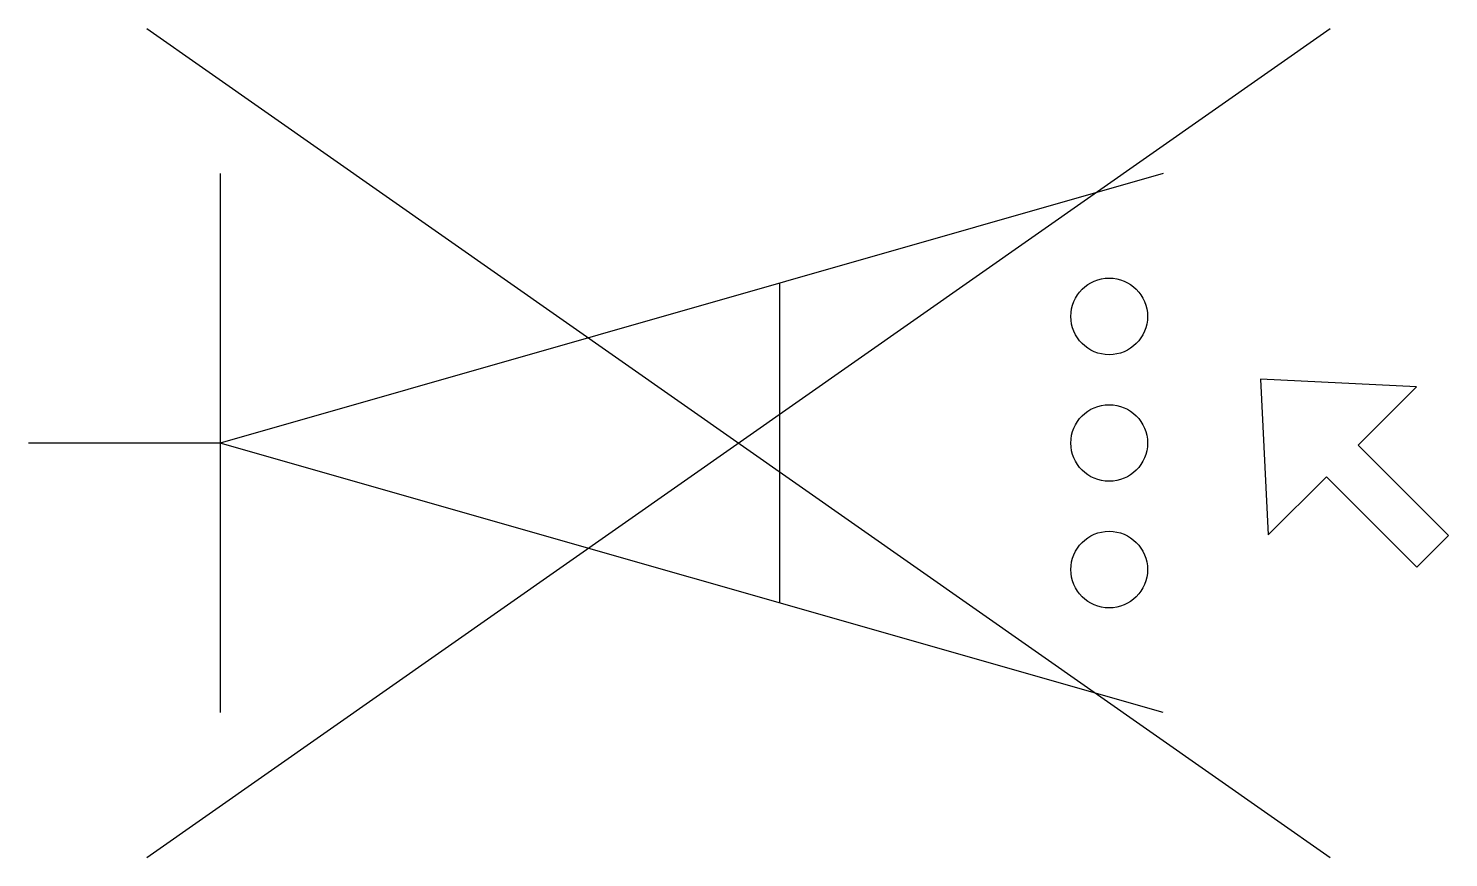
# Model space of a CAD drawing. Header units: metres. Extents: x 0 to 11.1, y -3.2 to 3.2.
import ezdxf

# ---------------------------------------------------------------- set-up
doc = ezdxf.new("R2010")
doc.units = ezdxf.units.M

msp = doc.modelspace()

# ---------------------------------------------------------------- linework, layer by layer
for p, q in [((0.926, 3.245), (10.184, -3.245)), ((0.926, -3.245), (10.184, 3.245)), ((8.878, 2.11), (1.499, 0)), ((1.499, 2.11), (1.499, -2.11)), ((5.878, -1.252), (5.878, 1.252)), ((1.499, 0), (0, 0)), ((8.878, -2.11), (1.499, 0))]:
    msp.add_line(p, q)
msp.add_lwpolyline([(10.862, -0.972), (11.11, -0.724), (10.403, -0.017), (10.859, 0.439), (9.639, 0.5), (9.699, -0.72), (10.155, -0.264)], close=True)
for centre in [(8.455, 0.991), (8.455, 0), (8.455, -0.991)]:
    msp.add_circle(centre, 0.3)

doc.saveas('drawing.dxf')
